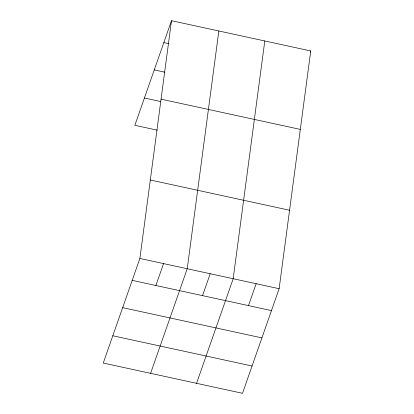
<?xml version="1.0" encoding="UTF-8"?>
<svg xmlns="http://www.w3.org/2000/svg" width="414" height="414" viewBox="0 0 414 414"><rect width="100%" height="100%" fill="white"/><g stroke="black" fill="none" stroke-linecap="round" stroke-linejoin="round"><path stroke-width="0.62" d="M139.88 258.455L171.489 20.7L310.748 50.948L279.139 288.703L242.511 393.3L103.252 363.052L139.88 258.455L279.139 288.703M218.84 30.983L187.231 268.738L150.598 373.335M264.794 40.965L233.185 278.72L196.552 383.317M171.489 20.7L134.861 125.297L157.289 130.172M155.887 285.5L163.556 263.599M202.534 295.632L210.208 273.732M310.324 52.164L310.748 50.948M248.493 305.615L256.162 283.709M163.82 42.606L168.803 43.687M154.262 69.894L164.855 72.191M161.062 99.158L300.316 129.406M144.419 98.009L160.616 101.528M150.313 179.997L289.572 210.245M132.211 280.361L271.47 310.603M122.653 307.649L261.912 337.896M112.81 335.764L252.064 366.012"/></g></svg>
